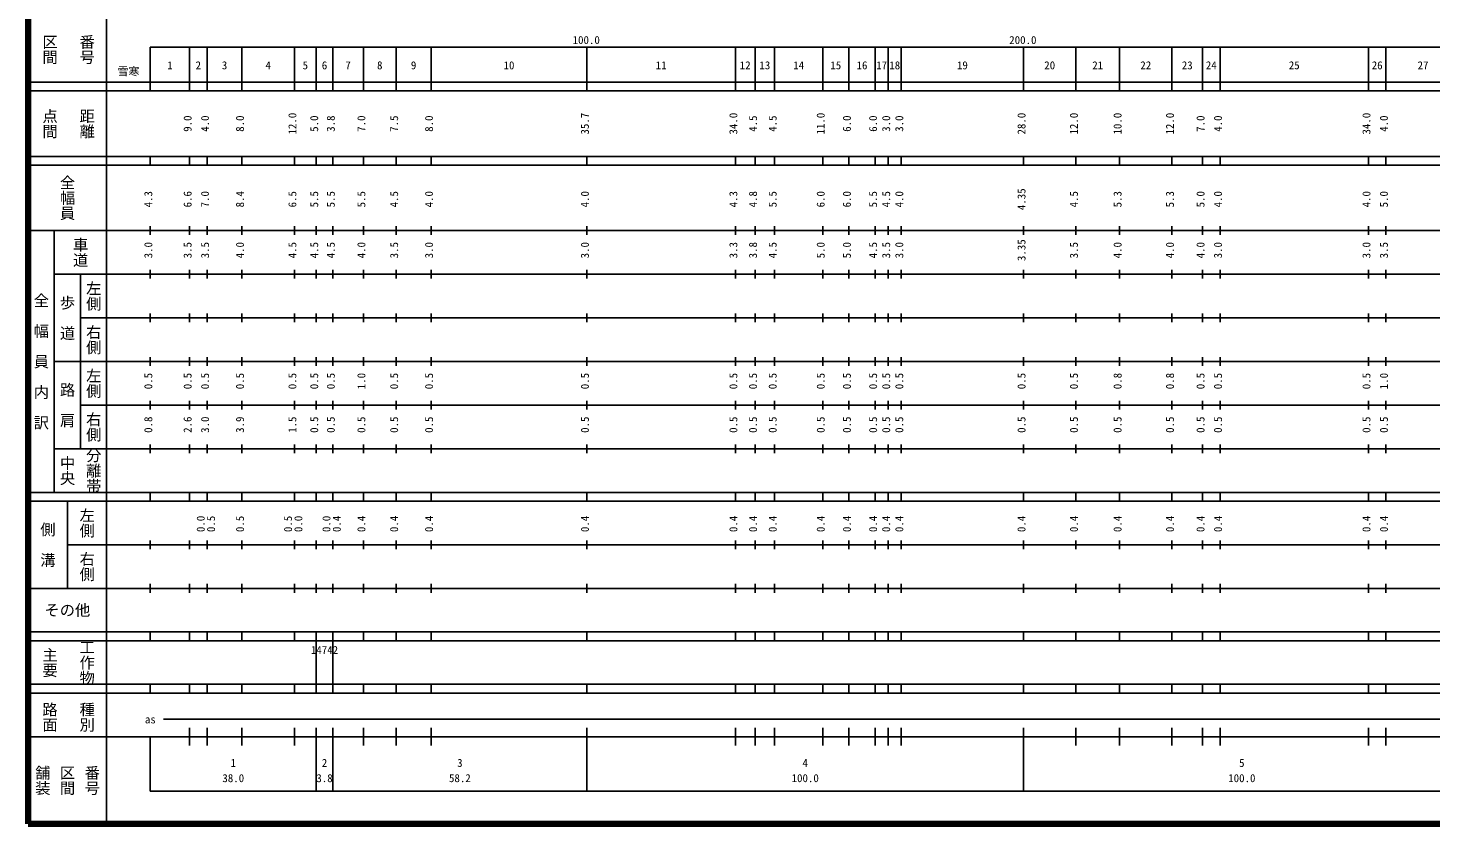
# Model space of a CAD drawing. Units: millimetres on the paper, enlarged 1000 times. Extents: x 40000 to 680000, y 20000 to 380000.
# Drawn here: x 40000 to 361314, y 20000 to 202409 of the extents above; entities that cross this region are included whole.
import ezdxf
from ezdxf.enums import TextEntityAlignment as Align

# ---------------------------------------------------------------- set-up
doc = ezdxf.new("R2010")
doc.units = ezdxf.units.MM
doc.header["$LTSCALE"] = 1000
doc.layers.add('M-TTL', color=2, linetype='Continuous', lineweight=140)
doc.layers.add('M-TTL-BAND', color=7, linetype='Continuous', lineweight=25)
doc.styles.add('@ＭＳ ゴシック', font='')
doc.styles.add('ＭＳ ゴシック', font='')
doc.styles.get('@ＭＳ ゴシック').set_extended_font_data('@MS Gothic')
doc.styles.get('ＭＳ ゴシック').set_extended_font_data('MS Gothic')

msp = doc.modelspace()

# ---------------------------------------------------------------- linework, layer by layer
at = {"layer": 'M-TTL'}
for p, q in [((40000, 380000), (40000, 20000)), ((40000, 20000), (680000, 20000))]:
    msp.add_line(p, q, dxfattribs=at)
at = {"layer": 'M-TTL-BAND'}
for p, q in [((58000, 370000), (58000, 20000)), ((68000, 198000), (579000, 198000)), ((68000, 198000), (68000, 188000)), ((77000, 188000), (77000, 198000)), ((81000, 188000), (81000, 198000)), ((89000, 188000), (89000, 198000)), ((101000, 188000), (101000, 198000)), ((106000, 188000), (106000, 198000)), ((109800, 188000), (109800, 198000)), ((116800, 188000), (116800, 198000)), ((124300, 188000), (124300, 198000)), ((132300, 188000), (132300, 198000)), ((168000, 188000), (168000, 198000)), ((202000, 188000), (202000, 198000)), ((206500, 188000), (206500, 198000)), ((211000, 188000), (211000, 198000)), ((222000, 188000), (222000, 198000)), ((228000, 188000), (228000, 198000)), ((234000, 188000), (234000, 198000)), ((237000, 188000), (237000, 198000)), ((240000, 188000), (240000, 198000)), ((268000, 188000), (268000, 198000)), ((280000, 188000), (280000, 198000)), ((290000, 188000), (290000, 198000)), ((302000, 188000), (302000, 198000)), ((309000, 188000), (309000, 198000)), ((313000, 188000), (313000, 198000)), ((347000, 188000), (347000, 198000)), ((351000, 188000), (351000, 198000)), ((40000, 190000), (579000, 190000)), ((40000, 188000), (579000, 188000)), ((40000, 173000), (579000, 173000)), ((40000, 171000), (579000, 171000)), ((68000, 171000), (68000, 173000)), ((77000, 171000), (77000, 173000)), ((81000, 171000), (81000, 173000)), ((89000, 171000), (89000, 173000)), ((101000, 171000), (101000, 173000)), ((106000, 171000), (106000, 173000)), ((109800, 171000), (109800, 173000)), ((116800, 171000), (116800, 173000)), ((124300, 171000), (124300, 173000)), ((132300, 171000), (132300, 173000)), ((168000, 171000), (168000, 173000)), ((202000, 171000), (202000, 173000)), ((206500, 171000), (206500, 173000)), ((211000, 171000), (211000, 173000)), ((222000, 171000), (222000, 173000)), ((228000, 171000), (228000, 173000)), ((234000, 171000), (234000, 173000)), ((237000, 171000), (237000, 173000)), ((240000, 171000), (240000, 173000)), ((268000, 171000), (268000, 173000)), ((280000, 171000), (280000, 173000)), ((290000, 171000), (290000, 173000)), ((302000, 171000), (302000, 173000)), ((309000, 171000), (309000, 173000)), ((313000, 171000), (313000, 173000)), ((347000, 171000), (347000, 173000)), ((351000, 171000), (351000, 173000)), ((40000, 156000), (579000, 156000)), ((46000, 96000), (46000, 156000)), ((68000, 155000), (68000, 157000)), ((77000, 155000), (77000, 157000)), ((81000, 155000), (81000, 157000)), ((89000, 155000), (89000, 157000)), ((101000, 155000), (101000, 157000)), ((106000, 155000), (106000, 157000)), ((109800, 155000), (109800, 157000)), ((116800, 155000), (116800, 157000)), ((124300, 155000), (124300, 157000)), ((132300, 155000), (132300, 157000)), ((168000, 155000), (168000, 157000)), ((202000, 155000), (202000, 157000)), ((206500, 155000), (206500, 157000)), ((211000, 155000), (211000, 157000)), ((222000, 155000), (222000, 157000)), ((228000, 155000), (228000, 157000)), ((234000, 155000), (234000, 157000)), ((237000, 155000), (237000, 157000)), ((240000, 155000), (240000, 157000)), ((268000, 155000), (268000, 157000)), ((280000, 155000), (280000, 157000)), ((290000, 155000), (290000, 157000)), ((302000, 155000), (302000, 157000)), ((309000, 155000), (309000, 157000)), ((313000, 155000), (313000, 157000)), ((347000, 155000), (347000, 157000)), ((351000, 155000), (351000, 157000)), ((46000, 146000), (579000, 146000)), ((52000, 146000), (52000, 106000)), ((68000, 145000), (68000, 147000)), ((77000, 145000), (77000, 147000)), ((81000, 145000), (81000, 147000)), ((89000, 145000), (89000, 147000)), ((101000, 145000), (101000, 147000)), ((106000, 145000), (106000, 147000)), ((109800, 145000), (109800, 147000)), ((116800, 145000), (116800, 147000)), ((124300, 145000), (124300, 147000)), ((132300, 145000), (132300, 147000)), ((168000, 145000), (168000, 147000)), ((202000, 145000), (202000, 147000)), ((206500, 145000), (206500, 147000)), ((211000, 145000), (211000, 147000)), ((222000, 145000), (222000, 147000)), ((228000, 145000), (228000, 147000)), ((234000, 145000), (234000, 147000)), ((237000, 145000), (237000, 147000)), ((240000, 145000), (240000, 147000)), ((268000, 145000), (268000, 147000)), ((280000, 145000), (280000, 147000)), ((290000, 145000), (290000, 147000)), ((302000, 145000), (302000, 147000)), ((309000, 145000), (309000, 147000)), ((313000, 145000), (313000, 147000)), ((347000, 145000), (347000, 147000)), ((351000, 145000), (351000, 147000)), ((52000, 136000), (579000, 136000)), ((68000, 135000), (68000, 137000)), ((77000, 135000), (77000, 137000)), ((81000, 135000), (81000, 137000)), ((89000, 135000), (89000, 137000)), ((101000, 135000), (101000, 137000)), ((106000, 135000), (106000, 137000)), ((109800, 135000), (109800, 137000)), ((116800, 135000), (116800, 137000)), ((124300, 135000), (124300, 137000)), ((132300, 135000), (132300, 137000)), ((168000, 135000), (168000, 137000)), ((202000, 135000), (202000, 137000)), ((206500, 135000), (206500, 137000)), ((211000, 135000), (211000, 137000)), ((222000, 135000), (222000, 137000)), ((228000, 135000), (228000, 137000)), ((234000, 135000), (234000, 137000)), ((237000, 135000), (237000, 137000)), ((240000, 135000), (240000, 137000)), ((268000, 135000), (268000, 137000)), ((280000, 135000), (280000, 137000)), ((290000, 135000), (290000, 137000)), ((302000, 135000), (302000, 137000)), ((309000, 135000), (309000, 137000)), ((313000, 135000), (313000, 137000)), ((347000, 135000), (347000, 137000)), ((351000, 135000), (351000, 137000)), ((46000, 126000), (579000, 126000)), ((68000, 125000), (68000, 127000)), ((77000, 125000), (77000, 127000)), ((81000, 125000), (81000, 127000)), ((89000, 125000), (89000, 127000)), ((101000, 125000), (101000, 127000)), ((106000, 125000), (106000, 127000)), ((109800, 125000), (109800, 127000)), ((116800, 125000), (116800, 127000)), ((124300, 125000), (124300, 127000)), ((132300, 125000), (132300, 127000)), ((168000, 125000), (168000, 127000)), ((202000, 125000), (202000, 127000)), ((206500, 125000), (206500, 127000)), ((211000, 125000), (211000, 127000)), ((222000, 125000), (222000, 127000)), ((228000, 125000), (228000, 127000)), ((234000, 125000), (234000, 127000)), ((237000, 125000), (237000, 127000)), ((240000, 125000), (240000, 127000)), ((268000, 125000), (268000, 127000)), ((280000, 125000), (280000, 127000)), ((290000, 125000), (290000, 127000)), ((302000, 125000), (302000, 127000)), ((309000, 125000), (309000, 127000)), ((313000, 125000), (313000, 127000)), ((347000, 125000), (347000, 127000)), ((351000, 125000), (351000, 127000)), ((52000, 116000), (579000, 116000)), ((68000, 115000), (68000, 117000)), ((77000, 115000), (77000, 117000)), ((81000, 115000), (81000, 117000)), ((89000, 115000), (89000, 117000)), ((101000, 115000), (101000, 117000)), ((106000, 115000), (106000, 117000)), ((109800, 115000), (109800, 117000)), ((116800, 115000), (116800, 117000)), ((124300, 115000), (124300, 117000)), ((132300, 115000), (132300, 117000)), ((168000, 115000), (168000, 117000)), ((202000, 115000), (202000, 117000)), ((206500, 115000), (206500, 117000)), ((211000, 115000), (211000, 117000)), ((222000, 115000), (222000, 117000)), ((228000, 115000), (228000, 117000)), ((234000, 115000), (234000, 117000)), ((237000, 115000), (237000, 117000)), ((240000, 115000), (240000, 117000)), ((268000, 115000), (268000, 117000)), ((280000, 115000), (280000, 117000)), ((290000, 115000), (290000, 117000)), ((302000, 115000), (302000, 117000)), ((309000, 115000), (309000, 117000)), ((313000, 115000), (313000, 117000)), ((347000, 115000), (347000, 117000)), ((351000, 115000), (351000, 117000)), ((68000, 105000), (68000, 107000)), ((77000, 105000), (77000, 107000)), ((81000, 105000), (81000, 107000)), ((89000, 105000), (89000, 107000)), ((101000, 105000), (101000, 107000)), ((106000, 105000), (106000, 107000)), ((109800, 105000), (109800, 107000)), ((116800, 105000), (116800, 107000)), ((124300, 105000), (124300, 107000)), ((132300, 105000), (132300, 107000)), ((168000, 105000), (168000, 107000)), ((202000, 105000), (202000, 107000)), ((206500, 105000), (206500, 107000)), ((211000, 105000), (211000, 107000)), ((222000, 105000), (222000, 107000)), ((228000, 105000), (228000, 107000)), ((234000, 105000), (234000, 107000)), ((237000, 105000), (237000, 107000)), ((240000, 105000), (240000, 107000)), ((268000, 105000), (268000, 107000)), ((280000, 105000), (280000, 107000)), ((290000, 105000), (290000, 107000)), ((302000, 105000), (302000, 107000)), ((309000, 105000), (309000, 107000)), ((313000, 105000), (313000, 107000)), ((347000, 105000), (347000, 107000)), ((351000, 105000), (351000, 107000)), ((46000, 106000), (579000, 106000)), ((40000, 96000), (579000, 96000)), ((40000, 94000), (579000, 94000)), ((49000, 94000), (49000, 74000)), ((68000, 94000), (68000, 96000)), ((77000, 94000), (77000, 96000)), ((81000, 94000), (81000, 96000)), ((89000, 94000), (89000, 96000)), ((101000, 94000), (101000, 96000)), ((106000, 94000), (106000, 96000)), ((109800, 94000), (109800, 96000)), ((116800, 94000), (116800, 96000)), ((124300, 94000), (124300, 96000)), ((132300, 94000), (132300, 96000)), ((168000, 94000), (168000, 96000)), ((202000, 94000), (202000, 96000)), ((206500, 94000), (206500, 96000)), ((211000, 94000), (211000, 96000)), ((222000, 94000), (222000, 96000)), ((228000, 94000), (228000, 96000)), ((234000, 94000), (234000, 96000)), ((237000, 94000), (237000, 96000)), ((240000, 94000), (240000, 96000)), ((268000, 94000), (268000, 96000)), ((280000, 94000), (280000, 96000)), ((290000, 94000), (290000, 96000)), ((302000, 94000), (302000, 96000)), ((309000, 94000), (309000, 96000)), ((313000, 94000), (313000, 96000)), ((347000, 94000), (347000, 96000)), ((351000, 94000), (351000, 96000)), ((49000, 84000), (579000, 84000)), ((68000, 83000), (68000, 85000)), ((77000, 83000), (77000, 85000)), ((81000, 83000), (81000, 85000)), ((89000, 83000), (89000, 85000)), ((101000, 83000), (101000, 85000)), ((106000, 83000), (106000, 85000)), ((109800, 83000), (109800, 85000)), ((116800, 83000), (116800, 85000)), ((124300, 83000), (124300, 85000)), ((132300, 83000), (132300, 85000)), ((168000, 83000), (168000, 85000)), ((202000, 83000), (202000, 85000)), ((206500, 83000), (206500, 85000)), ((211000, 83000), (211000, 85000)), ((222000, 83000), (222000, 85000)), ((228000, 83000), (228000, 85000)), ((234000, 83000), (234000, 85000)), ((237000, 83000), (237000, 85000)), ((240000, 83000), (240000, 85000)), ((268000, 83000), (268000, 85000)), ((280000, 83000), (280000, 85000)), ((290000, 83000), (290000, 85000)), ((302000, 83000), (302000, 85000)), ((309000, 83000), (309000, 85000)), ((313000, 83000), (313000, 85000)), ((347000, 83000), (347000, 85000)), ((351000, 83000), (351000, 85000)), ((40000, 74000), (579000, 74000)), ((68000, 73000), (68000, 75000)), ((77000, 73000), (77000, 75000)), ((81000, 73000), (81000, 75000)), ((89000, 73000), (89000, 75000)), ((101000, 73000), (101000, 75000)), ((106000, 73000), (106000, 75000)), ((109800, 73000), (109800, 75000)), ((116800, 73000), (116800, 75000)), ((124300, 73000), (124300, 75000)), ((132300, 73000), (132300, 75000)), ((168000, 73000), (168000, 75000)), ((202000, 73000), (202000, 75000)), ((206500, 73000), (206500, 75000)), ((211000, 73000), (211000, 75000)), ((222000, 73000), (222000, 75000)), ((228000, 73000), (228000, 75000)), ((234000, 73000), (234000, 75000)), ((237000, 73000), (237000, 75000)), ((240000, 73000), (240000, 75000)), ((268000, 73000), (268000, 75000)), ((280000, 73000), (280000, 75000)), ((290000, 73000), (290000, 75000)), ((302000, 73000), (302000, 75000)), ((309000, 73000), (309000, 75000)), ((313000, 73000), (313000, 75000)), ((347000, 73000), (347000, 75000)), ((351000, 73000), (351000, 75000)), ((40000, 64000), (579000, 64000)), ((40000, 62000), (579000, 62000)), ((68000, 62000), (68000, 64000)), ((77000, 62000), (77000, 64000)), ((81000, 62000), (81000, 64000)), ((89000, 62000), (89000, 64000)), ((101000, 62000), (101000, 64000)), ((106000, 62000), (106000, 64000)), ((106000, 52000), (106000, 62000)), ((109800, 62000), (109800, 64000)), ((109800, 52000), (109800, 62000)), ((116800, 62000), (116800, 64000)), ((124300, 62000), (124300, 64000)), ((132300, 62000), (132300, 64000)), ((168000, 62000), (168000, 64000)), ((202000, 62000), (202000, 64000)), ((206500, 62000), (206500, 64000)), ((211000, 62000), (211000, 64000)), ((222000, 62000), (222000, 64000)), ((228000, 62000), (228000, 64000)), ((234000, 62000), (234000, 64000)), ((237000, 62000), (237000, 64000)), ((240000, 62000), (240000, 64000)), ((268000, 62000), (268000, 64000)), ((280000, 62000), (280000, 64000)), ((290000, 62000), (290000, 64000)), ((302000, 62000), (302000, 64000)), ((309000, 62000), (309000, 64000)), ((313000, 62000), (313000, 64000)), ((347000, 62000), (347000, 64000)), ((351000, 62000), (351000, 64000)), ((40000, 52000), (579000, 52000)), ((68000, 50000), (68000, 52000)), ((77000, 50000), (77000, 52000)), ((81000, 50000), (81000, 52000)), ((89000, 50000), (89000, 52000)), ((101000, 50000), (101000, 52000)), ((106000, 50000), (106000, 52000)), ((109800, 50000), (109800, 52000)), ((116800, 50000), (116800, 52000)), ((124300, 50000), (124300, 52000)), ((132300, 50000), (132300, 52000)), ((168000, 50000), (168000, 52000)), ((202000, 50000), (202000, 52000)), ((206500, 50000), (206500, 52000)), ((211000, 50000), (211000, 52000)), ((222000, 50000), (222000, 52000)), ((228000, 50000), (228000, 52000)), ((234000, 50000), (234000, 52000)), ((237000, 50000), (237000, 52000)), ((240000, 50000), (240000, 52000)), ((268000, 50000), (268000, 52000)), ((280000, 50000), (280000, 52000)), ((290000, 50000), (290000, 52000)), ((302000, 50000), (302000, 52000)), ((309000, 50000), (309000, 52000)), ((313000, 50000), (313000, 52000)), ((347000, 50000), (347000, 52000)), ((351000, 50000), (351000, 52000)), ((40000, 50000), (579000, 50000)), ((71000, 44000), (565000, 44000)), ((77000, 38000), (77000, 42000)), ((81000, 38000), (81000, 42000)), ((89000, 38000), (89000, 42000)), ((101000, 38000), (101000, 42000)), ((106000, 27500), (106000, 42000)), ((109800, 27500), (109800, 42000)), ((116800, 38000), (116800, 42000)), ((124300, 38000), (124300, 42000)), ((132300, 38000), (132300, 42000)), ((168000, 27500), (168000, 42000)), ((202000, 38000), (202000, 42000)), ((206500, 38000), (206500, 42000)), ((211000, 38000), (211000, 42000)), ((222000, 38000), (222000, 42000)), ((228000, 38000), (228000, 42000)), ((234000, 38000), (234000, 42000)), ((237000, 38000), (237000, 42000)), ((240000, 38000), (240000, 42000)), ((268000, 27500), (268000, 42000)), ((280000, 38000), (280000, 42000)), ((290000, 38000), (290000, 42000)), ((302000, 38000), (302000, 42000)), ((309000, 38000), (309000, 42000)), ((313000, 38000), (313000, 42000)), ((347000, 38000), (347000, 42000)), ((351000, 38000), (351000, 42000)), ((40000, 40000), (579000, 40000)), ((68000, 40000), (68000, 27500)), ((68000, 27500), (579000, 27500))]:
    msp.add_line(p, q, dxfattribs=at)

# ---------------------------------------------------------------- texts
at = {"layer": 'M-TTL-BAND', "style": '@ＭＳ ゴシック'}
for s, p in [('区間', (45000, 197500)), ('番号', (53500, 197500)), ('点間', (45000, 180500)), ('距離', (53500, 180500)), ('全幅員', (49000, 163500)), ('車道', (52000, 151000)), ('全\u3000幅\u3000員\u3000内\u3000訳', (43000, 126000)), ('左側', (55000, 141000)), ('歩\u3000道', (49000, 136000)), ('右側', (55000, 131000)), ('左側', (55000, 121000)), ('路\u3000肩', (49000, 116000)), ('右側', (55000, 111000)), ('分離帯', (55000, 101000)), ('中央', (49000, 101000)), ('左側', (53500, 89000)), ('側\u3000溝', (44500, 84000)), ('右側', (53500, 79000)), ('工作物', (53500, 57000)), ('主要', (45000, 57000)), ('路面', (45000, 44500)), ('種別', (53500, 44500)), ('舗装', (43333, 30000)), ('区間', (49000, 30000)), ('番号', (54667, 30000))]:
    msp.add_text(s, height=2566, rotation=270, dxfattribs=at).set_placement(p, align=Align.MIDDLE_CENTER)
at = {"layer": 'M-TTL-BAND', "style": 'ＭＳ ゴシック'}
for s, p in [('100.0', (167844, 198195)), ('200.0', (267844, 198195)), ('1', (72500, 192405)), ('2', (79000, 192405)), ('3', (85000, 192405)), ('4', (95000, 192405)), ('5', (103500, 192405)), ('6', (107900, 192405)), ('7', (113300, 192405)), ('8', (120550, 192405)), ('9', (128300, 192405)), ('10', (150150, 192405)), ('11', (185000, 192405)), ('12', (204250, 192405)), ('13', (208750, 192405)), ('14', (216500, 192405)), ('15', (225000, 192405)), ('16', (231000, 192405)), ('17', (235500, 192405)), ('18', (238500, 192405)), ('19', (254000, 192405)), ('20', (274000, 192405)), ('21', (285000, 192405)), ('22', (296000, 192405)), ('23', (305500, 192405)), ('24', (311000, 192405)), ('25', (330000, 192405)), ('26', (349000, 192405)), ('27', (359500, 192405)), ('as', (68000, 42500)), ('1', (87000, 32523)), ('2', (107900, 32523)), ('3', (138900, 32523)), ('4', (218000, 32523)), ('5', (318000, 32523)), ('38.0', (87000, 29033)), ('3.8', (107900, 29033)), ('58.2', (138900, 29033)), ('100.0', (218000, 29033)), ('100.0', (318000, 29033))]:
    msp.add_text(s, height=1833, dxfattribs=at).set_placement(p, align=Align.BOTTOM_CENTER)
msp.add_text('雪寒', height=1833, dxfattribs=at).set_placement((65500, 191000), align=Align.BOTTOM_RIGHT)
for s, p in [('9.0', (78000, 180500)), ('4.0', (82000, 180500)), ('8.0', (90000, 180500)), ('12.0', (102000, 180500)), ('5.0', (107000, 180500)), ('3.8', (110800, 180500)), ('7.0', (117800, 180500)), ('7.5', (125300, 180500)), ('8.0', (133300, 180500)), ('35.7', (169000, 180500)), ('34.0', (203000, 180500)), ('4.5', (207500, 180500)), ('4.5', (212000, 180500)), ('11.0', (223000, 180500)), ('6.0', (229000, 180500)), ('6.0', (235000, 180500)), ('3.0', (238000, 180500)), ('3.0', (241000, 180500)), ('28.0', (269000, 180500)), ('12.0', (281000, 180500)), ('10.0', (291000, 180500)), ('12.0', (303000, 180500)), ('7.0', (310000, 180500)), ('4.0', (314000, 180500)), ('34.0', (348000, 180500)), ('4.0', (352000, 180500)), ('4.3', (69000, 163174)), ('6.6', (78000, 163174)), ('7.0', (82000, 163174)), ('8.4', (90000, 163174)), ('6.5', (102000, 163174)), ('5.5', (107000, 163174)), ('5.5', (110800, 163174)), ('5.5', (117800, 163174)), ('4.5', (125300, 163174)), ('4.0', (133300, 163174)), ('4.0', (169000, 163174)), ('4.3', (203000, 163174)), ('4.8', (207500, 163174)), ('5.5', (212000, 163174)), ('6.0', (223000, 163174)), ('6.0', (229000, 163174)), ('5.5', (235000, 163174)), ('4.5', (238000, 163174)), ('4.0', (241000, 163174)), ('4.35', (269000, 163174)), ('4.5', (281000, 163174)), ('5.3', (291000, 163174)), ('5.3', (303000, 163174)), ('5.0', (310000, 163174)), ('4.0', (314000, 163174)), ('4.0', (348000, 163174)), ('5.0', (352000, 163174)), ('3.0', (69000, 151500)), ('3.5', (78000, 151500)), ('3.5', (82000, 151500)), ('4.0', (90000, 151500)), ('4.5', (102000, 151500)), ('4.5', (107000, 151500)), ('4.5', (110800, 151500)), ('4.0', (117800, 151500)), ('3.5', (125300, 151500)), ('3.0', (133300, 151500)), ('3.0', (169000, 151500)), ('3.3', (203000, 151500)), ('3.8', (207500, 151500)), ('4.5', (212000, 151500)), ('5.0', (223000, 151500)), ('5.0', (229000, 151500)), ('4.5', (235000, 151500)), ('3.5', (238000, 151500)), ('3.0', (241000, 151500)), ('3.35', (269000, 151500)), ('3.5', (281000, 151500)), ('4.0', (291000, 151500)), ('4.0', (303000, 151500)), ('4.0', (310000, 151500)), ('3.0', (314000, 151500)), ('3.0', (348000, 151500)), ('3.5', (352000, 151500)), ('0.5', (69000, 121500)), ('0.5', (78000, 121500)), ('0.5', (82000, 121500)), ('0.5', (90000, 121500)), ('0.5', (102000, 121500)), ('0.5', (107000, 121500)), ('0.5', (110800, 121500)), ('1.0', (117800, 121500)), ('0.5', (125300, 121500)), ('0.5', (133300, 121500)), ('0.5', (169000, 121500)), ('0.5', (203000, 121500)), ('0.5', (207500, 121500)), ('0.5', (212000, 121500)), ('0.5', (223000, 121500)), ('0.5', (229000, 121500)), ('0.5', (235000, 121500)), ('0.5', (238000, 121500)), ('0.5', (241000, 121500)), ('0.5', (269000, 121500)), ('0.5', (281000, 121500)), ('0.8', (291000, 121500)), ('0.8', (303000, 121500)), ('0.5', (310000, 121500)), ('0.5', (314000, 121500)), ('0.5', (348000, 121500)), ('1.0', (352000, 121500)), ('0.8', (69000, 111500)), ('2.6', (78000, 111500)), ('3.0', (82000, 111500)), ('3.9', (90000, 111500)), ('1.5', (102000, 111500)), ('0.5', (107000, 111500)), ('0.5', (110800, 111500)), ('0.5', (117800, 111500)), ('0.5', (125300, 111500)), ('0.5', (133300, 111500)), ('0.5', (169000, 111500)), ('0.5', (203000, 111500)), ('0.5', (207500, 111500)), ('0.5', (212000, 111500)), ('0.5', (223000, 111500)), ('0.5', (229000, 111500)), ('0.5', (235000, 111500)), ('0.5', (238000, 111500)), ('0.5', (241000, 111500)), ('0.5', (269000, 111500)), ('0.5', (281000, 111500)), ('0.5', (291000, 111500)), ('0.5', (303000, 111500)), ('0.5', (310000, 111500)), ('0.5', (314000, 111500)), ('0.5', (348000, 111500)), ('0.5', (352000, 111500)), ('0.0', (81000, 88764)), ('0.5', (83370, 88764)), ('0.5', (90000, 88764)), ('0.5', (101000, 88764)), ('0.0', (103370, 88764)), ('0.0', (109800, 88764)), ('0.4', (112170, 88764)), ('0.4', (117800, 88764)), ('0.4', (125300, 88764)), ('0.4', (133300, 88764)), ('0.4', (169000, 88764)), ('0.4', (203000, 88764)), ('0.4', (207500, 88764)), ('0.4', (212000, 88764)), ('0.4', (223000, 88764)), ('0.4', (229000, 88764)), ('0.4', (235000, 88764)), ('0.4', (238000, 88764)), ('0.4', (241000, 88764)), ('0.4', (269000, 88764)), ('0.4', (281000, 88764)), ('0.4', (291000, 88764)), ('0.4', (303000, 88764)), ('0.4', (310000, 88764)), ('0.4', (314000, 88764)), ('0.4', (348000, 88764)), ('0.4', (352000, 88764))]:
    msp.add_text(s, height=1833, rotation=90, dxfattribs=at).set_placement(p, align=Align.BOTTOM_CENTER)
msp.add_text('その他', height=2566, dxfattribs=at).set_placement((49000, 69000), align=Align.MIDDLE_CENTER)
msp.add_text('14742', height=1833, dxfattribs=at).set_placement((104775, 58405), align=Align.BOTTOM_LEFT)

doc.saveas('drawing.dxf')
